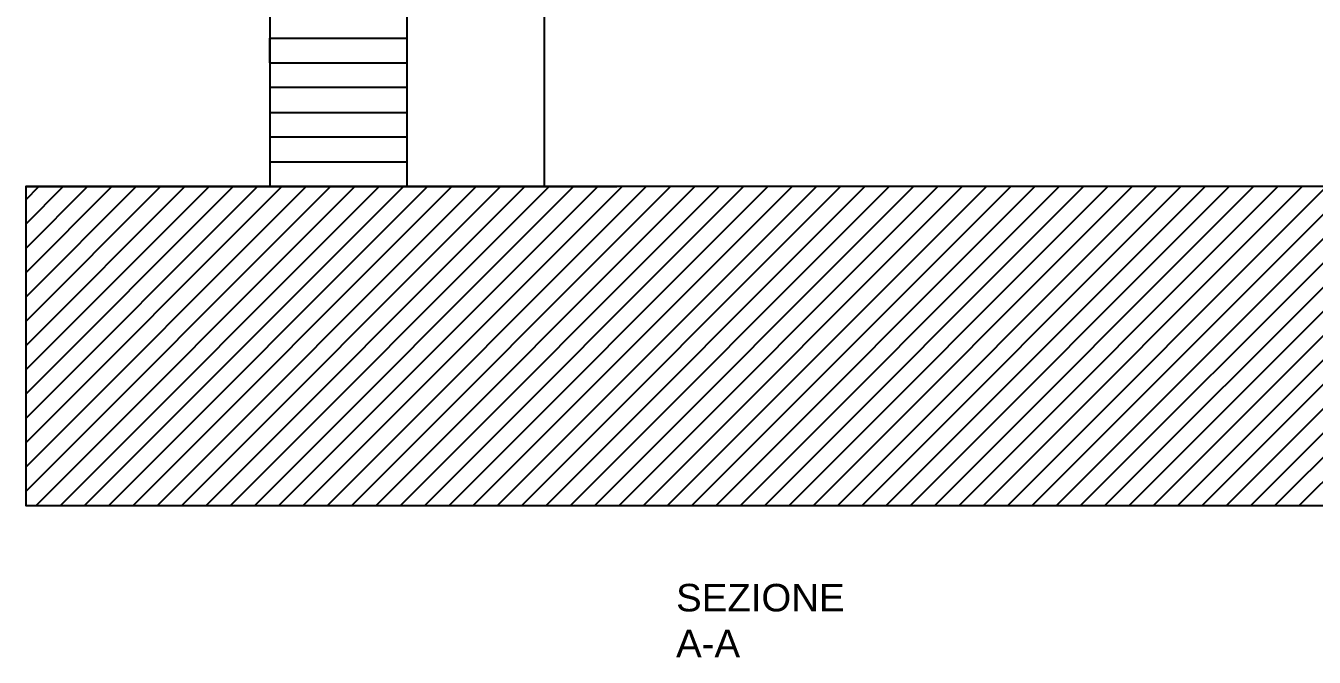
# Model space of a CAD drawing. Header units: inches. Extents: x -902 to 12417, y -2973 to 6117.
# Drawn here: x 2182 to 3120, y -2928 to -2469 of the extents above; entities that cross this region are included whole.
import ezdxf

# ---------------------------------------------------------------- set-up
doc = ezdxf.new("R2010")
doc.units = ezdxf.units.IN
doc.header["$MEASUREMENT"] = 0
doc.layers.add('pino marittimo', color=7, linetype='Continuous')
doc.styles.get("Standard").update_dxf_attribs({"font": 'arial.ttf'})

msp = doc.modelspace()

# ---------------------------------------------------------------- hatches: boundary and pattern name
h = msp.add_hatch()
h.set_pattern_fill('ANSI31', color=0, scale=100)
h.set_pattern_definition([(45, (-18405.01, -5045.725), (-8.838835, 8.838835), [])])
h.paths.add_polyline_path([(4057.56, -2817.96), (4057.56, -2586.02), (3869.94, -2586.37), (3869.94, -2586.02), (3577.94, -2586.02), (2182.37, -2586.02), (2182.37, -2817.96)])

# ---------------------------------------------------------------- linework, layer by layer
for p, q in [((2359.94, -2206.03), (2359.94, -2586.02)), ((2559.94, -2586.02), (2559.94, -2206.03)), ((2459.94, -2586.02), (2459.94, -2224.02)), ((2359.94, -2496.02), (2359.94, -2478.02)), ((2359.94, -2478.02), (2459.94, -2478.02)), ((2359.94, -2496.02), (2459.94, -2496.02)), ((2459.94, -2514.02), (2359.94, -2514.02)), ((2359.94, -2532.02), (2459.94, -2532.02)), ((2459.94, -2550.02), (2359.94, -2550.02)), ((2359.94, -2568.02), (2459.94, -2568.02)), ((2182.37, -2586.02), (2612.37, -2586.02)), ((2359.94, -2586.02), (2459.94, -2586.02)), ((2459.94, -2586.02), (2359.94, -2586.02))]:
    msp.add_line(p, q)
at = {"ltscale": 12}
msp.add_lwpolyline([(4057.56, -2586.02), (2182.37, -2586.02), (2182.37, -2817.96), (4057.56, -2817.96)], close=True, dxfattribs=at)
at = {"layer": 'pino marittimo'}
msp.add_line((2630.22, -2586.02), (2610.78, -2586.02), dxfattribs=at)

# ---------------------------------------------------------------- texts
at = {"insert": (2655.6, -2874.96), "char_height": 20, "attachment_point": 1}
msp.add_mtext_dynamic_manual_height_columns('SEZIONE A-A', width=10.2821, gutter_width=1, heights=[0], dxfattribs=at)

doc.saveas('drawing.dxf')
